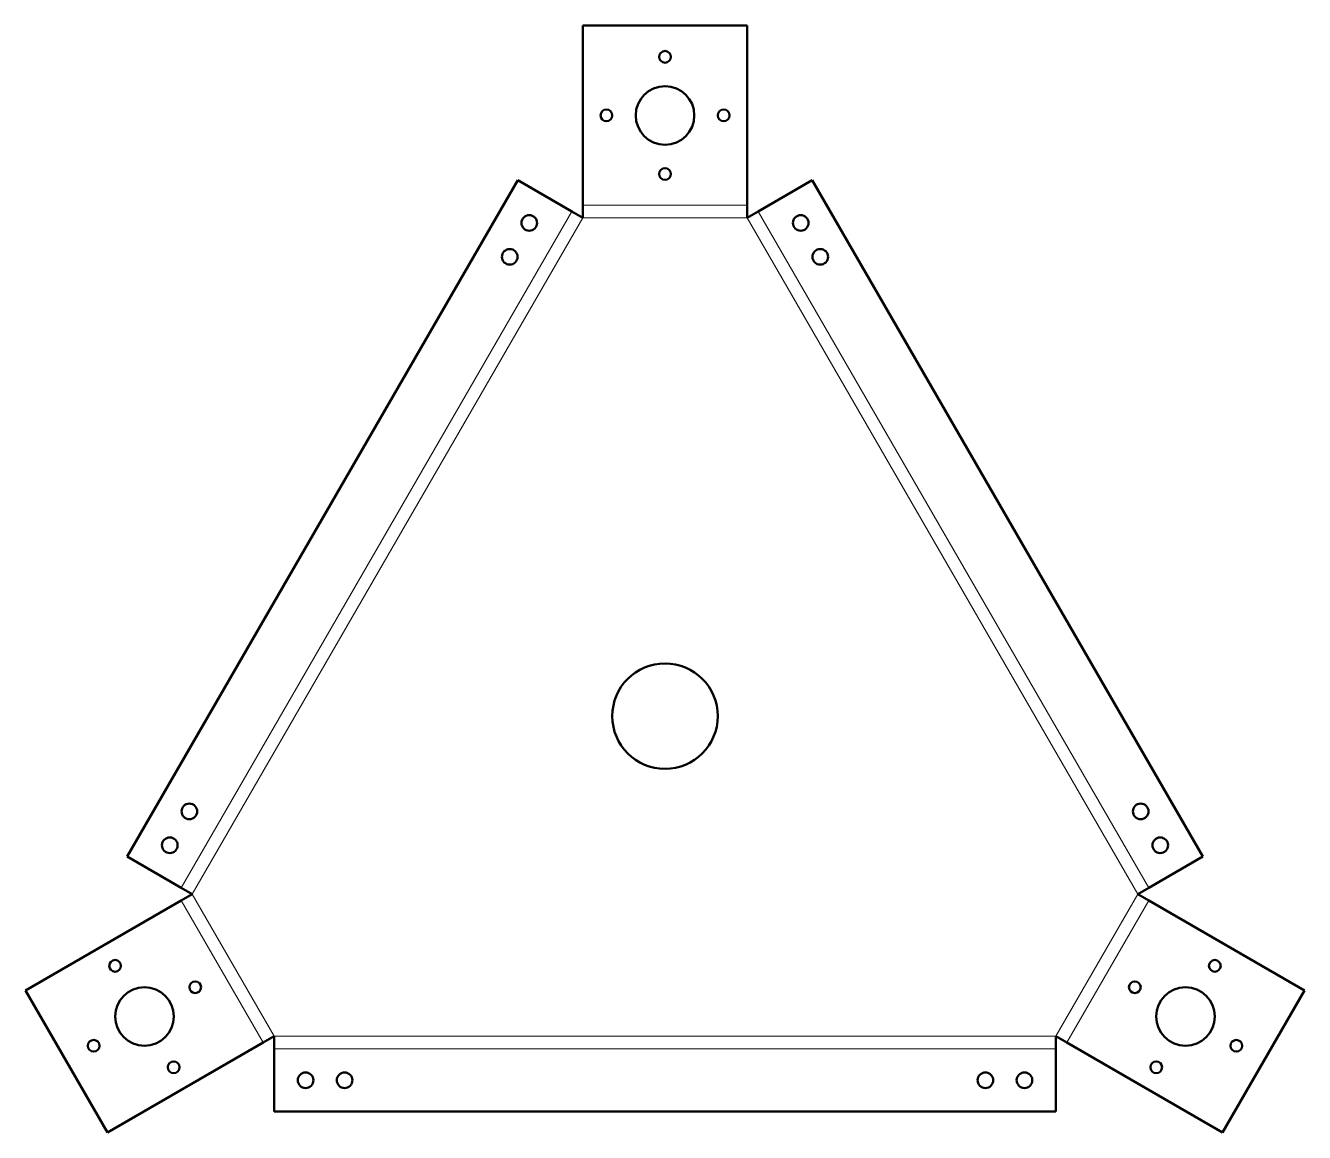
# Model space of a CAD drawing. Header units: millimetres. Extents: x 133 to 297, y 79 to 221.
import ezdxf

# ---------------------------------------------------------------- set-up
doc = ezdxf.new("R2010")
doc.units = ezdxf.units.MM

msp = doc.modelspace()

# ---------------------------------------------------------------- linework, layer by layer
at = {"color": 7, "linetype": 'Continuous', "lineweight": 50}
for p, q in [((204.44, 220.98), (225.44, 220.98)), ((204.44, 197.98), (204.44, 220.98)), ((225.44, 220.98), (225.44, 197.98)), ((196.1, 201.17), (146.1, 114.57)), ((203.03, 197.17), (196.1, 201.17)), ((233.77, 201.17), (226.84, 197.17)), ((283.77, 114.57), (233.77, 201.17)), ((203.03, 197.17), (204.44, 196.36)), ((204.44, 196.36), (204.44, 197.98)), ((225.44, 197.98), (225.44, 196.36)), ((225.44, 196.36), (226.84, 197.17)), ((146.1, 114.57), (153.03, 110.57)), ((276.84, 110.57), (283.77, 114.57)), ((154.44, 109.75), (153.03, 110.57)), ((153.03, 108.94), (154.44, 109.75)), ((276.84, 110.57), (275.44, 109.75)), ((275.44, 109.75), (276.84, 108.94)), ((133.11, 97.44), (153.03, 108.94)), ((276.84, 108.94), (296.76, 97.44)), ((143.61, 79.26), (133.11, 97.44)), ((296.76, 97.44), (286.26, 79.26)), ((163.53, 90.76), (143.61, 79.26)), ((164.94, 91.57), (163.53, 90.76)), ((164.94, 89.94), (164.94, 91.57)), ((266.34, 90.76), (264.94, 91.57)), ((264.94, 91.57), (264.94, 89.94)), ((286.26, 79.26), (266.34, 90.76)), ((164.94, 89.94), (164.94, 81.94)), ((264.94, 81.94), (264.94, 89.94)), ((164.94, 81.94), (264.94, 81.94))]:
    msp.add_line(p, q, dxfattribs=at)
at = {"color": 8, "linetype": 'Continuous', "lineweight": 18}
for p, q in [((203.03, 197.17), (153.03, 110.57)), ((225.44, 197.98), (204.44, 197.98)), ((276.84, 110.57), (226.84, 197.17)), ((204.44, 196.36), (154.44, 109.75)), ((225.44, 196.36), (204.44, 196.36)), ((275.44, 109.75), (225.44, 196.36)), ((154.44, 109.75), (164.94, 91.57)), ((264.94, 91.57), (275.44, 109.75)), ((153.03, 108.94), (163.53, 90.76)), ((266.34, 90.76), (276.84, 108.94)), ((164.94, 91.57), (264.94, 91.57)), ((164.94, 89.94), (264.94, 89.94))]:
    msp.add_line(p, q, dxfattribs=at)
at = {"color": 7, "linetype": 'Continuous', "lineweight": 50}
for centre, radius in [((214.94, 216.98), 0.75), ((214.94, 209.48), 3.75), ((207.44, 209.48), 0.75), ((222.44, 209.48), 0.75), ((214.94, 201.98), 0.75), ((197.57, 195.71), 1), ((232.31, 195.71), 1), ((195.07, 191.37), 1), ((234.81, 191.37), 1), ((214.94, 132.56), 6.75), ((154.07, 120.36), 1), ((275.81, 120.36), 1), ((151.57, 116.03), 1), ((278.31, 116.03), 1), ((144.57, 100.59), 0.75), ((285.3, 100.59), 0.75), ((154.82, 97.85), 0.75), ((275.06, 97.85), 0.75), ((148.32, 94.1), 3.75), ((281.55, 94.1), 3.75), ((141.83, 90.35), 0.75), ((288.05, 90.35), 0.75), ((152.07, 87.6), 0.75), ((168.94, 85.94), 1), ((173.94, 85.94), 1), ((255.94, 85.94), 1), ((260.94, 85.94), 1), ((277.8, 87.6), 0.75)]:
    msp.add_circle(centre, radius, dxfattribs=at)

doc.saveas('drawing.dxf')
